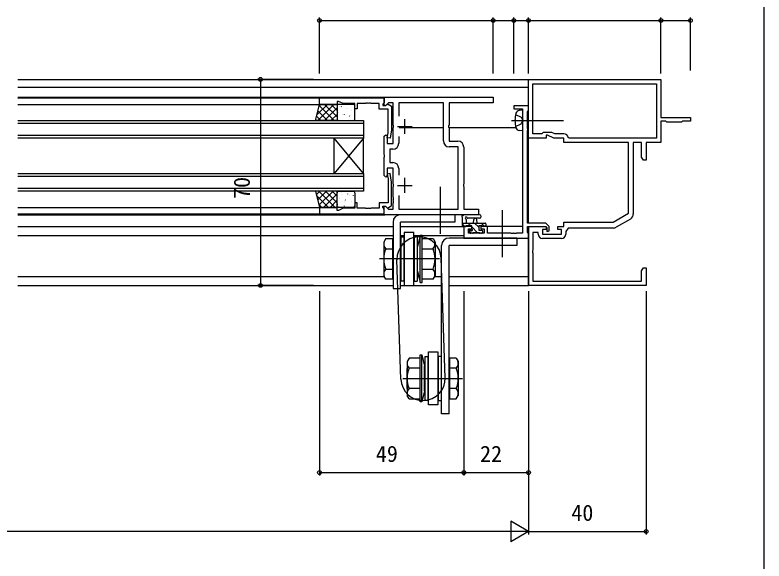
# Model space of a CAD drawing. Units: millimetres, scale not verified. Extents: x -437 to 438, y -344 to 341.
# Drawn here: x 183.9 to 438.3, y -158.2 to 27.3 of the extents above; entities that cross this region are included whole.
import ezdxf
from ezdxf.enums import TextEntityAlignment as Align

# ---------------------------------------------------------------- set-up
doc = ezdxf.new("R2010")
doc.units = ezdxf.units.MM
doc.header["$LTSCALE"] = 2
for name, color, linetype in [('0-2_YKK_11', 7, 'Continuous'), ('0-3_YKK_12', 2, 'Continuous'), ('0-4_YKK_13', 4, 'Continuous'), ('0-6_YKK_D', 6, 'Continuous'), ('0-7_YKK_ZWAK', 7, 'Continuous')]:
    doc.layers.add(name, color=color, linetype=linetype)
doc.styles.add('ＭＳ ゴシック', font='')
doc.styles.get('ＭＳ ゴシック').set_extended_font_data('MS Gothic')

msp = doc.modelspace()

# ---------------------------------------------------------------- linework, layer by layer
at = {"layer": '0-2_YKK_11'}
for p, q in [((316.3, -13.074), (316.3, -8.074)), ((313.8, -10.574), (318.8, -10.574)), ((314.23, -14.036), (314.23, -16.304)), ((314.23, -24.844), (314.23, -27.113)), ((316.3, -33.074), (316.3, -28.074)), ((313.8, -30.574), (318.8, -30.574)), ((392.9, -42.037), (388.104, -44.806)), ((369.5, -48.674), (363.1, -48.674))]:
    msp.add_line(p, q, dxfattribs=at)
for points in [[(358.3, 5.426), (403.3, 5.426), (403.3, -7.574), (413.3, -7.574), (413.3, -8.774), (410.6, -8.774), (410.3, -9.074), (405.3, -9.074), (405, -8.774), (403.3, -8.774), (403.3, -16.074), (398.3, -16.074), (398.3, -22.074), (397.33, -22.074), (396.7, -20.983), (396.7, -16.074), (393.9, -16.074), (393.9, -40.305)], [(361.6, -47.174), (361.6, -46.574), (359.8, -46.574), (359.8, -52.616), (359.68, -52.799), (359.68, -53.349), (359.8, -53.533), (359.8, -63.074), (396.7, -63.074), (396.7, -59.666), (397.33, -58.574), (398.3, -58.574), (398.3, -64.574), (358.3, -64.574), (358.3, -44.574), (364.3, -44.574), (364.3, -45.574), (363.1, -45.574), (363.1, -47.174), (369.5, -47.174), (369.5, -45.574), (368.3, -45.574), (368.3, -44.574), (370.3, -44.574), (370.3, -43.074), (387.104, -43.074), (392.3, -40.074), (392.3, -16.074), (370.3, -16.074), (370.3, -14.574), (366.945, -14.574), (364.8, -13.574), (364.3, -13.574), (364.3, -14.574), (358.3, -14.574), (358.3, 5.426)], [(359.8, 3.926), (401.8, 3.926), (401.8, -14.574), (372.1, -14.574), (371.804, -14.324)], [(370.325, -13.074), (367.277, -13.074), (366.205, -12.574), (363.3, -12.574), (362.8, -13.074), (359.8, -13.074), (359.8, 3.926)], [(309.3, -0.574), (346.3, -0.574), (346.3, -2.504), (331.3, -2.504), (331.3, -10.116), (331.18, -10.299), (331.18, -10.849), (331.3, -11.033), (331.3, -15.574), (334.3, -15.574)], [(312.3, -11.033), (312.42, -10.849), (312.42, -10.299), (312.3, -10.116), (312.3, -2.504), (310.694, -2.504), (309.67, -3.528), (309.3, -3.375), (309.3, -0.574)], [(329.37, -15.504), (329.37, -2.504), (314.23, -2.504), (314.23, -7.113)], [(358.015, -11.211), (357.93, -11.047), (357.93, -5.473), (358.115, -5.274), (358.3, -5.074), (358.3, -3.574), (353.3, -3.574), (353.3, -4.574), (356.3, -4.574), (356.3, -8.116), (356.42, -8.299), (356.42, -8.849), (356.3, -9.033)], [(356.3, -9.033), (356.3, -46.844), (354.258, -46.844), (354.075, -46.964), (353.525, -46.964), (353.342, -46.844), (353.258, -46.844), (353.075, -46.964), (352.525, -46.964), (352.342, -46.844), (344.4, -46.844), (344.4, -44.574), (342.1, -44.574), (342.1, -45.374), (343.2, -45.374), (343.2, -46.844), (337.93, -46.844), (337.93, -45.374), (339.1, -45.374), (339.1, -44.574), (336.3, -44.574), (336.3, -48.474), (358.3, -48.474), (358.3, -47.044), (358.115, -46.845), (357.93, -46.646), (357.93, -44.574), (364.2, -44.574), (364.5, -44.874), (364.5, -46.184), (364.685, -46.302), (365.3, -46.015), (365.3, -44.543), (364.231, -43.474), (357.93, -43.474), (357.93, -12.102), (358.015, -11.938), (358.1, -11.774), (358.1, -11.374), (358.015, -11.211)], [(336.3, -17.574), (336.3, -30.116), (336.18, -30.299), (336.18, -30.849), (336.3, -31.033), (336.3, -38.644), (341.3, -38.644), (341.3, -40.574), (309.3, -40.574), (309.3, -37.774), (309.67, -37.621), (310.694, -38.644), (312.3, -38.644), (312.3, -36.533), (312.42, -36.349), (312.42, -35.799), (312.3, -35.616), (312.3, -35.533), (312.42, -35.349), (312.42, -34.799), (312.3, -34.616), (312.3, -31.033), (312.42, -30.849), (312.42, -30.299), (312.3, -30.116), (312.3, -24.774), (310.3, -24.774), (310.3, -27.274), (309.8, -27.774), (309.3, -27.274), (309.3, -21.033), (309.42, -20.849), (309.42, -20.299), (309.3, -20.116), (309.3, -13.874), (309.8, -13.374), (310.3, -13.874), (310.3, -16.374), (312.3, -16.374), (312.3, -11.033)], [(314.23, -34.036), (314.23, -38.644), (334.37, -38.644), (334.37, -17.504), (331.37, -17.504)], [(312.23, -18.304), (311.23, -18.304), (311.23, -22.844), (312.23, -22.844)], [(387.104, -45.074), (371.8, -45.074), (371, -46.217), (371, -47.174)]]:
    msp.add_lwpolyline(points, dxfattribs=at)
for points in [[(287.3, -0.874), (309.3, -0.874), (309.3, -2.504), (309, -2.804), (308.8, -3.004), (308.8, -3.474), (309.75, -3.474), (310.25, -2.974), (310.588, -2.974), (311.8, -3.674), (311.8, -11.683), (311.292, -14.561), (310.308, -14.388), (310.6, -12.729), (310.6, -4.674), (307.6, -4.674), (307.6, -2.804), (304.808, -2.804), (304.625, -2.684), (304.075, -2.684), (303.892, -2.804), (303.808, -2.804), (303.625, -2.684), (303.075, -2.684), (302.892, -2.804), (300.1, -2.804), (300.1, -4.574), (299.3, -4.574), (299.3, -2.804), (295.365, -2.804), (293.8, -2.074), (293.3, -2.074), (293.3, -3.074), (287.3, -3.074)], [(287.3, -40.274), (309.3, -40.274), (309.3, -38.644), (309, -38.344), (308.8, -38.144), (308.8, -37.674), (309.75, -37.674), (310.25, -38.174), (310.588, -38.174), (311.8, -37.474), (311.8, -29.466), (311.292, -26.588), (310.308, -26.761), (310.6, -28.42), (310.6, -36.474), (307.6, -36.474), (307.6, -38.344), (304.808, -38.344), (304.625, -38.464), (304.075, -38.464), (303.892, -38.344), (303.808, -38.344), (303.625, -38.464), (303.075, -38.464), (302.892, -38.344), (300.1, -38.344), (300.1, -36.574), (299.3, -36.574), (299.3, -38.344), (295.365, -38.344), (293.8, -39.074), (293.3, -39.074), (293.3, -38.074), (287.3, -38.074)]]:
    msp.add_lwpolyline(points, close=True, dxfattribs=at)
for centre, radius, start, end in [((370.325, -14.574), 1.5, 9.59408, 89.99999), ((312.23, -16.304), 2, 270, 359.99998), ((331.37, -15.504), 2, 180, 269.99998), ((334.3, -17.574), 2, 359.99998, 89.99996), ((312.23, -24.844), 2, 359.99998, 89.99996), ((391.9, -40.305), 2, 299.99999, 0.00002), ((387.104, -43.074), 2, 269.99998, 300), ((363.1, -47.174), 1.5, 180.00001, 269.99999), ((369.5, -47.174), 1.5, 270.00001, 359.99999)]:
    msp.add_arc(centre, radius, start, end, dxfattribs=at)
at = {"layer": '0-3_YKK_12'}
for p, q in [((184.812, 5.426), (358.3, 5.426)), ((358.3, -43.474), (358.3, 5.426)), ((184.812, 2.826), (358.3, 2.826)), ((184.812, -0.574), (309.5, -0.574)), ((184.812, -0.874), (287.6, -0.874)), ((184.812, -3.074), (287.3, -3.074)), ((302.3, -9.574), (184.812, -9.574)), ((329.37, -11.074), (314.414, -11.074)), ((354.055, -11.074), (331.3, -11.074)), ((184.812, -13.574), (302.3, -13.574)), ((302.3, -14.574), (184.812, -14.574)), ((292.3, -26.574), (292.3, -14.574)), ((302.3, -26.574), (292.3, -14.574)), ((302.3, -14.574), (292.3, -26.574)), ((302.3, -26.574), (302.3, -14.574)), ((302.3, -27.574), (184.812, -27.574)), ((184.812, -31.574), (302.3, -31.574)), ((302.3, -32.574), (184.812, -32.574)), ((184.812, -38.074), (287.3, -38.074)), ((184.812, -40.274), (287.6, -40.274)), ((184.812, -40.574), (309.5, -40.574)), ((184.812, -44.574), (312.3, -44.574)), ((314.8, -44.574), (336.6, -44.574)), ((356.3, -44.574), (343.5, -44.574)), ((358.3, -44.574), (358.3, -64.574)), ((184.812, -47.574), (312.3, -47.574)), ((314.8, -47.574), (316.12, -47.574)), ((319.32, -47.574), (336.3, -47.574)), ((184.812, -61.574), (309.284, -61.574)), ((312.14, -61.574), (312.3, -61.574)), ((314.8, -61.574), (314.96, -61.574)), ((315.96, -61.574), (316.12, -61.574)), ((319.32, -61.574), (319.48, -61.574)), ((320.48, -61.574), (321.066, -61.574)), ((326.396, -61.574), (328.8, -61.574)), ((331.3, -61.574), (358.3, -61.574)), ((184.812, -64.574), (312.3, -64.574)), ((314.8, -64.574), (328.8, -64.574)), ((331.3, -64.574), (358.3, -64.574))]:
    msp.add_line(p, q, dxfattribs=at)
for points in [[(184.812, -8.574), (302.3, -8.574), (302.3, -14.574)], [(184.812, -26.574), (302.3, -26.574), (302.3, -32.574)]]:
    msp.add_lwpolyline(points, dxfattribs=at)
at = {"layer": '0-4_YKK_13'}
for p, q in [((286.441, -6.603), (289.97, -3.075)), ((286.715, -8.574), (292.215, -3.075)), ((287.163, -3.636), (287.725, -3.075)), ((287.199, -3.491), (292.282, -8.575)), ((288.96, -8.574), (293.3, -4.234)), ((289.027, -3.075), (293.3, -7.347)), ((291.272, -3.075), (293.3, -5.102)), ((293.3, -3.575), (293.3, -8.075)), ((298.8, -3.075), (293.8, -3.075)), ((294.192, -3.746), (294.216, -3.79)), ((294.662, -3.835), (294.75, -3.882)), ((296.082, -4.338), (296.106, -4.381)), ((296.901, -4.537), (296.909, -4.544)), ((298.274, -4.981), (298.298, -5.024)), ((299.3, -8.075), (299.3, -3.574)), ((356.3, -5.074), (355.181, -5.172)), ((356.3, -5.074), (356.3, -12.074)), ((286.319, -7.102), (287.792, -8.574)), ((286.759, -5.296), (290.037, -8.574)), ((291.205, -8.575), (293.3, -6.479)), ((293.458, -5.771), (293.482, -5.815)), ((295.179, -6.59), (295.187, -6.596)), ((295.65, -6.414), (295.674, -6.458)), ((297.54, -7.005), (297.564, -7.049)), ((293.8, -8.575), (298.8, -8.575)), ((294.916, -8.439), (294.94, -8.483)), ((296.316, -8.405), (296.404, -8.451)), ((297.384, -8.565), (297.392, -8.571)), ((352.547, -8.574), (370.226, -8.574)), ((356.3, -12.074), (355.181, -11.976)), ((286.245, -33.74), (287.41, -32.574)), ((286.684, -35.546), (289.656, -32.574)), ((287.096, -32.574), (292.596, -38.074)), ((287.124, -37.351), (291.901, -32.574)), ((289.341, -32.574), (293.3, -36.533)), ((291.586, -32.574), (293.3, -34.288)), ((293.3, -37.574), (293.3, -33.074)), ((293.8, -32.574), (298.8, -32.574)), ((294.622, -32.848), (294.646, -32.892)), ((299.3, -33.074), (299.3, -37.574)), ((328.3, -31.074), (328.3, -47.074)), ((286.318, -34.041), (290.351, -38.074)), ((288.646, -38.074), (293.3, -33.42)), ((293.403, -33.761), (293.411, -33.768)), ((294.19, -34.924), (294.214, -34.968)), ((295.18, -33.669), (295.268, -33.716)), ((296.079, -35.516), (296.103, -35.56)), ((296.814, -33.491), (296.837, -33.535)), ((297.591, -33.917), (297.598, -33.923)), ((298.703, -34.082), (298.727, -34.126)), ((287.041, -37.009), (288.106, -38.074)), ((290.891, -38.074), (293.3, -35.665)), ((293.136, -38.074), (293.3, -37.91)), ((293.455, -36.949), (293.479, -36.993)), ((298.8, -38.074), (293.8, -38.074)), ((293.886, -37.789), (293.894, -37.795)), ((295.647, -37.592), (295.671, -37.636)), ((295.869, -35.969), (295.876, -35.976)), ((298.074, -37.944), (298.081, -37.951)), ((298.271, -36.159), (298.295, -36.203)), ((333.3, -40.574), (314.8, -40.574)), ((333.3, -40.574), (333.3, -43.074)), ((341.658, -40.574), (336.496, -40.574)), ((349.3, -38.974), (349.3, -54.974)), ((314.8, -65.574), (314.8, -43.074)), ((333.3, -43.074), (314.8, -43.074)), ((335.93, -44.274), (335.93, -41.594)), ((337.13, -42.194), (337.13, -43.374)), ((341.658, -41.774), (337.697, -41.777)), ((339.63, -43.374), (339.732, -42.23)), ((340.83, -43.374), (340.728, -42.23)), ((335.93, -43.374), (343.53, -43.374)), ((336.684, -44.574), (335.93, -43.82)), ((336.83, -44.574), (336.23, -44.574)), ((338.73, -44.374), (337.73, -43.374)), ((338.23, -45.774), (338.569, -45.774)), ((341.03, -46.674), (339.03, -44.675)), ((341.43, -44.83), (339.975, -43.374)), ((343.42, -44.574), (342.22, -43.374)), ((342.626, -46.026), (342.375, -45.774)), ((343.53, -44.574), (342.93, -44.574)), ((343.814, -43.578), (343.626, -43.39)), ((343.83, -43.674), (343.83, -44.274)), ((314.96, -48.074), (314.96, -63.074)), ((314.96, -48.074), (315.96, -48.074)), ((315.96, -48.074), (315.96, -63.074)), ((316.12, -46.574), (316.12, -64.574)), ((319.32, -46.574), (316.12, -46.574)), ((319.32, -64.574), (319.32, -46.574)), ((319.48, -48.074), (319.48, -63.074)), ((320.48, -48.074), (319.48, -48.074)), ((320.48, -48.074), (320.48, -63.074)), ((322.14, -47.574), (321.54, -47.574)), ((322.14, -63.574), (322.14, -47.574)), ((338.984, -46.874), (337.996, -45.886)), ((338.518, -46.787), (338.018, -46.287)), ((339.33, -46.874), (338.73, -46.874)), ((341.63, -46.674), (339.53, -46.674)), ((342.33, -46.874), (341.83, -46.874)), ((342.63, -46.074), (342.63, -46.574)), ((309.82, -48.646), (309.14, -49.824)), ((309.14, -49.824), (309.14, -61.324)), ((309.82, -48.646), (312.14, -48.646)), ((312.14, -48.646), (312.14, -62.503)), ((326.54, -49.824), (326.54, -61.324)), ((354.3, -48.474), (331.3, -48.474)), ((354.3, -48.474), (354.3, -50.974)), ((309.82, -52.11), (312.14, -52.11)), ((320.64, -59.774), (320.64, -51.374)), ((322.14, -52.11), (325.86, -52.11)), ((326.64, -52.251), (326.54, -52.151)), ((326.64, -52.251), (326.64, -58.898)), ((328.8, -108.174), (328.8, -50.974)), ((331.3, -108.174), (331.3, -50.974)), ((354.3, -50.974), (331.3, -50.974)), ((328.04, -55.574), (307.74, -55.574)), ((314.984, -96.425), (313.624, -55.825)), ((329.976, -95.923), (328.616, -55.323)), ((309.82, -59.039), (312.14, -59.039)), ((322.14, -59.039), (325.86, -59.039)), ((326.64, -58.898), (326.54, -58.998)), ((309.82, -62.503), (309.14, -61.324)), ((312.14, -62.503), (309.82, -62.503)), ((315.96, -63.074), (314.96, -63.074)), ((319.48, -63.074), (320.48, -63.074)), ((325.86, -62.503), (322.14, -62.503)), ((325.86, -62.503), (326.54, -61.324)), ((316.12, -64.574), (319.32, -64.574)), ((321.46, -104.174), (321.46, -88.174)), ((321.46, -88.174), (322.06, -88.174)), ((323.12, -88.674), (323.12, -103.674)), ((323.12, -88.674), (324.12, -88.674)), ((324.12, -88.674), (324.12, -103.674)), ((324.28, -105.174), (324.28, -87.174)), ((324.28, -87.174), (327.48, -87.174)), ((327.48, -87.174), (327.48, -105.174)), ((327.64, -88.674), (327.64, -103.674)), ((328.64, -88.674), (327.64, -88.674)), ((328.64, -88.674), (328.64, -103.674)), ((317.06, -90.424), (317.06, -101.924)), ((331.46, -89.246), (331.46, -103.103)), ((333.78, -89.246), (331.46, -89.246)), ((333.78, -89.246), (334.46, -90.424)), ((334.46, -90.424), (334.46, -101.924)), ((316.96, -92.851), (317.06, -92.751)), ((316.96, -92.851), (316.96, -99.498)), ((321.46, -92.71), (317.74, -92.71)), ((322.96, -100.374), (322.96, -91.974)), ((333.78, -92.71), (331.46, -92.71)), ((315.56, -96.174), (335.86, -96.174)), ((316.96, -99.498), (317.06, -99.598)), ((321.46, -99.639), (317.74, -99.639)), ((333.78, -99.639), (331.46, -99.639)), ((317.74, -103.103), (317.06, -101.924)), ((317.74, -103.103), (321.46, -103.103)), ((324.12, -103.674), (323.12, -103.674)), ((327.64, -103.674), (328.64, -103.674)), ((331.46, -103.103), (333.78, -103.103)), ((333.78, -103.103), (334.46, -101.924)), ((327.48, -105.174), (324.28, -105.174)), ((331.3, -108.174), (328.8, -108.174))]:
    msp.add_line(p, q, dxfattribs=at)
for points in [[(285.961, -8.574), (287.3, -3.075), (293.3, -3.075), (293.3, -8.575)], [(285.961, -32.574), (287.3, -38.074), (293.3, -38.074), (293.3, -32.574)]]:
    msp.add_lwpolyline(points, close=True, dxfattribs=at)
for points in [[(353.937, -6.524), (355.752, -7.429), (356.361, -8.574)], [(353.937, -10.624), (355.752, -9.719), (356.361, -8.574)], [(312.3, -43.074), (312.3, -65.574), (314.8, -65.574)], [(339.03, -45.313), (339.03, -44.374), (337.03, -44.374)], [(342.73, -44.374), (341.43, -44.374), (341.43, -45.774), (342.33, -45.774)], [(321.54, -63.574), (321.54, -47.574), (320.64, -51.374)], [(322.14, -48.646), (325.86, -48.646), (326.54, -49.824)], [(320.64, -59.774), (321.54, -63.574), (322.14, -63.574)], [(322.06, -104.174), (322.06, -88.174), (322.96, -91.974)], [(321.46, -89.246), (317.74, -89.246), (317.06, -90.424)], [(322.96, -100.374), (322.06, -104.174), (321.46, -104.174)]]:
    msp.add_lwpolyline(points, dxfattribs=at)
for centre, radius, start, end in [((293.796, -3.57), 0.496, 89.49494, 180.50506), ((298.8, -3.575), 0.5, 0.01621, 90), ((362.7, -8.574), 9, 164.11915, 195.88085), ((355.294, -6.467), 1.3, 95, 164.11915), ((293.8, -8.075), 0.5, 180, 270), ((298.8, -8.075), 0.5, 270, 360), ((355.294, -10.681), 1.3, 195.88085, 265), ((293.8, -33.074), 0.5, 90, 180), ((298.8, -33.074), 0.5, 0, 90), ((293.796, -37.579), 0.496, 179.49494, 270.50506), ((298.8, -37.574), 0.5, 270, 359.98379), ((314.8, -43.074), 2.5, 90, 180), ((336.04, -40.485), 0.3, 259.47122, 319.47122), ((336.496, -40.874), 0.3, 90, 139.47122), ((341.658, -41.174), 0.6, 270.04023, 90.04023), ((335.93, -41.074), 0.3, 79.47122, 240), ((335.63, -41.594), 0.3, 0, 60), ((337.13, -41.674), 0.3, 19.18976, 240), ((336.83, -42.194), 0.3, 0, 60), ((337.697, -41.477), 0.3, 199.18976, 270.04023), ((340.23, -42.274), 0.5, 5.09207, 174.90793), ((336.23, -44.274), 0.3, 180, 270), ((336.83, -44.374), 0.2, 270, 0), ((338.23, -46.074), 0.3, 90, 225), ((338.569, -46.074), 0.3, 33.05573, 90), ((339.03, -45.774), 0.25, 213.05573, 56.94427), ((339.33, -45.313), 0.3, 180, 236.94427), ((342.33, -46.074), 0.3, 0, 90), ((342.93, -44.374), 0.2, 180, 270), ((343.53, -43.674), 0.3, 0, 90), ((343.53, -44.274), 0.3, 270, 0), ((321.12, -55.574), 7.5, 1.9183, 181.9183), ((338.73, -46.574), 0.3, 225, 270), ((339.33, -46.674), 0.2, 270, 0), ((341.83, -46.674), 0.2, 180, 270), ((342.33, -46.574), 0.3, 270, 0), ((311.685, -50.378), 2.545, 162.88329, 222.88329), ((323.995, -50.378), 2.545, 317.11671, 17.11671), ((331.3, -50.974), 2.5, 90, 180), ((318.301, -55.574), 9.161, 157.78069, 202.21931), ((317.38, -55.574), 9.161, 337.78069, 22.21931), ((311.685, -60.771), 2.545, 137.11671, 197.11671), ((323.995, -60.771), 2.545, 342.88329, 42.88329), ((319.605, -90.978), 2.545, 162.88329, 222.88329), ((331.915, -90.978), 2.545, 317.11671, 17.11671), ((326.221, -96.174), 9.161, 157.78069, 202.21931), ((325.299, -96.174), 9.161, 337.78069, 22.21931), ((322.48, -96.174), 7.5, 181.9183, 1.9183), ((319.605, -101.371), 2.545, 137.11671, 197.11671), ((331.915, -101.371), 2.545, 342.88329, 42.88329)]:
    msp.add_arc(centre, radius, start, end, dxfattribs=at)
at = {"layer": '0-6_YKK_D'}
for p, q in [((287.3, 7.426), (287.3, 26.426)), ((346.3, 7.426), (346.3, 26.426)), ((346.3, 7.426), (346.3, 26.426)), ((353.3, 7.426), (353.3, 26.426)), ((353.3, 7.426), (353.3, 26.426)), ((358.3, 7.426), (358.3, 26.426)), ((358.3, 7.426), (358.3, 26.426)), ((403.3, 7.426), (403.3, 26.426)), ((403.3, 8.426), (403.3, 26.426)), ((413.3, 8.426), (413.3, 26.426)), ((287.3, 25.426), (346.3, 25.426)), ((346.3, 25.426), (353.3, 25.426)), ((353.3, 25.426), (358.3, 25.426)), ((358.3, 25.426), (403.3, 25.426)), ((403.3, 25.426), (413.3, 25.426)), ((285.3, 5.426), (266.3, 5.426)), ((267.3, 5.426), (267.3, -64.574)), ((285.3, -64.574), (266.3, -64.574)), ((287.3, -66.574), (287.3, -129.174)), ((336.3, -66.574), (336.3, -129.174)), ((336.3, -66.574), (336.3, -129.174)), ((358.3, -66.574), (358.3, -129.174)), ((358.3, -66.574), (358.3, -149.2)), ((358.3, -66.574), (358.312, -149.171)), ((398.3, -66.574), (398.3, -149.2)), ((287.3, -128.174), (336.3, -128.174)), ((336.3, -128.174), (358.3, -128.174)), ((358.312, -148.171), (352.249, -144.672)), ((352.249, -144.672), (352.25, -151.672)), ((351.312, -148.172), (15.312, -148.218)), ((358.312, -148.171), (346.187, -148.172)), ((358.312, -148.171), (352.25, -151.672)), ((358.3, -148.2), (398.3, -148.2))]:
    msp.add_line(p, q, dxfattribs=at)
for centre in [(287.3, 25.426), (346.3, 25.426), (346.3, 25.426), (353.3, 25.426), (353.3, 25.426), (358.3, 25.426), (358.3, 25.426), (403.3, 25.426), (403.3, 25.426), (413.3, 25.426), (267.3, 5.426), (267.3, -64.574), (287.3, -128.174), (336.3, -128.174), (336.3, -128.174), (358.3, -128.174), (398.3, -148.2)]:
    msp.add_circle(centre, 0.637, dxfattribs=at)
at = {"layer": '0-7_YKK_ZWAK'}
msp.add_lwpolyline([(-436.7, -343.7), (438.3, -343.7), (438.3, 306.3)], dxfattribs=at)

# ---------------------------------------------------------------- texts
at = {"layer": '0-6_YKK_D', "style": 'ＭＳ ゴシック'}
msp.add_text('70', height=5.499, rotation=90, dxfattribs=at).set_placement((265.3, -35.199), align=Align.BOTTOM_LEFT)
for s, p in [('49', (306.452, -126.174)), ('22', (341.845, -126.174)), ('40', (372.845, -146.2))]:
    msp.add_text(s, height=5.499, dxfattribs=at).set_placement(p, align=Align.BOTTOM_LEFT)

doc.saveas('drawing.dxf')
